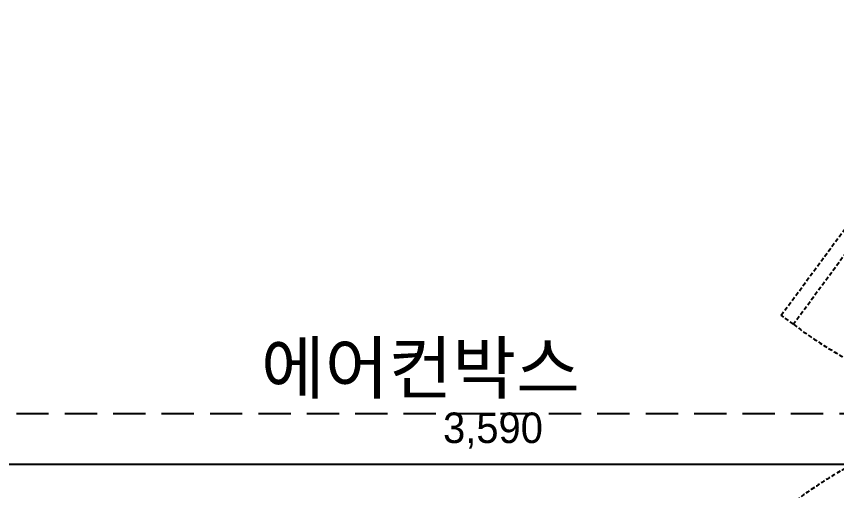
# Model space of a CAD drawing. Header units: millimetres. Extents: x -551172 to 232469, y -3435 to 261611.
# Drawn here: x 80759 to 82372, y 107833 to 108767 of the extents above; entities that cross this region are included whole.
import ezdxf

# ---------------------------------------------------------------- set-up
doc = ezdxf.new("R2010")
doc.units = ezdxf.units.MM
doc.header["$LTSCALE"] = 10
doc.header["$PDMODE"] = 3
doc.linetypes.add('DH-HID2', pattern=[1.2, 0.8, -0.4])
doc.linetypes.add('HIDDEN', pattern=[9.525, 6.35, -3.175])
doc.layers.get('DEFPOINTS').update_dxf_attribs({"color": 248})
for name, color, linetype in [('06-FUR', 6, 'Continuous'), ('C-HAT', 251, 'Continuous'), ('F-PAT', 250, 'Continuous'), ('FU-FURM', 251, 'DH-HID2')]:
    doc.layers.add(name, color=color, linetype=linetype)
doc.styles.add('HY 울릉도 L', font='')
doc.styles.add('코레일둥고', font='Korail_Round_Gothic_Medium.ttf')
doc.styles.get('HY 울릉도 L').set_extended_font_data('HY울릉도L')
doc.linetypes.add('ZIGZAG', pattern='A,0.0001,-0.2,[131,ltypeshp.shx,S=0.2,R=0,X=-0.2,Y=0],-0.4,[131,ltypeshp.shx,S=0.2,R=180,X=0.2,Y=0],-0.2', length=0.8001)
doc.dimstyles.new('30', dxfattribs={"dimscale": 30, "dimtxt": 2, "dimasz": 1, "dimexe": 1, "dimexo": 1, "dimgap": 1, "dimtad": 1, "dimdec": 0, "dimrnd": 0.05, "dimdsep": 46, "dimlunit": 6, "dimtxsty": 'HY 울릉도 L', "dimblk": 'ARCHTICK', "dimcen": 2.5, "dimdle": 1, "dimclrd": 133, "dimclre": 133, "dimclrt": 30, "dimadec": 0, "dimazin": 0, "dimtfac": 1, "dimtdec": 0, "dimtix": 1, "dimtmove": 2, "dimatfit": 3, "dimldrblk": 'ARCHTICK', "dimfxl": 1, "dimlwd": -1, "dimlwe": -1, "dimarcsym": 0})

# ---------------------------------------------------------------- blocks, each defined once
blk = doc.blocks.new('_ArchTick')
at = {"color": 0, "linetype": 'ByBlock', "const_width": 0.15}
blk.add_lwpolyline([(-0.5, -0.5), (0.5, 0.5)], dxfattribs=at)
blk = doc.blocks.new('*D1279')
at = {"layer": '06-FUR', "color": 133, "transparency": 16777216}
blk.add_line((79871.4, 107885.3), (83521.4, 107885.3), dxfattribs=at)
at = {"layer": 'DEFPOINTS', "color": 0, "transparency": 16777216}
for p in [(79901.4, 107885.3), (83491.4, 107885.3), (83491.4, 107885.3)]:
    blk.add_point(p, dxfattribs=at)
at = {"layer": '06-FUR', "color": 133, "transparency": 16777216, "xscale": 30, "yscale": 30, "zscale": 30, "rotation": 180}
blk.add_blockref('_ArchTick', (79901.4, 107885.3), dxfattribs=at)
at = {"layer": '06-FUR', "color": 133, "transparency": 16777216, "xscale": 30, "yscale": 30, "zscale": 30}
blk.add_blockref('_ArchTick', (83491.4, 107885.3), dxfattribs=at)
at = {"layer": '06-FUR', "color": 30, "transparency": 16777216, "insert": (81696.4, 107951.3), "char_height": 60, "attachment_point": 5, "style": 'HY 울릉도 L'}
blk.add_mtext('3,590', dxfattribs=at)

msp = doc.modelspace()

# ---------------------------------------------------------------- linework, layer by layer
at = {"layer": '06-FUR', "color": 1, "linetype": 'ZIGZAG', "ltscale": 100}
msp.add_circle((77280, 106770), 15680, dxfattribs=at)
at = {"layer": 'F-PAT', "color": 8, "linetype": 'HIDDEN'}
for p, q in [((79901.4, 107985.3), (83491.4, 107985.3)), ((79901.4, 107885.3), (83491.4, 107885.3))]:
    msp.add_line(p, q, dxfattribs=at)
at = {"layer": 'FU-FURM'}
msp.add_lwpolyline([(82794.3, 108899.1), (82818.4, 108881.3), (82287.6, 108160.7), (82263.5, 108178.5)], close=True, dxfattribs=at)
for centre, start, end in [((82806.4, 108839.6), 232.6186, 268.9941), ((82806.4, 107131), 91.0059, 127.3814)]:
    msp.add_arc(centre, 854.5, start, end, dxfattribs=at)

# ---------------------------------------------------------------- texts
at = {"layer": 'C-HAT', "style": '코레일둥고'}
msp.add_text('에어컨박스', height=100, dxfattribs=at).set_placement((81240, 108024.7))

# ---------------------------------------------------------------- dimensions: what is measured, and where the dimension line sits
at = {"layer": '06-FUR'}
dim = msp.add_linear_dim(base=(83491.4, 107885.3), p1=(79901.4, 107885.3), p2=(83491.4, 107885.3), dimstyle='30', override={"dimfxl": 1.25}, dxfattribs=at)
dim.commit()
dim.dimension.update_dxf_attribs({"geometry": '*D1279', "text_midpoint": (81696.4, 107951.3)})

doc.saveas('drawing.dxf')
